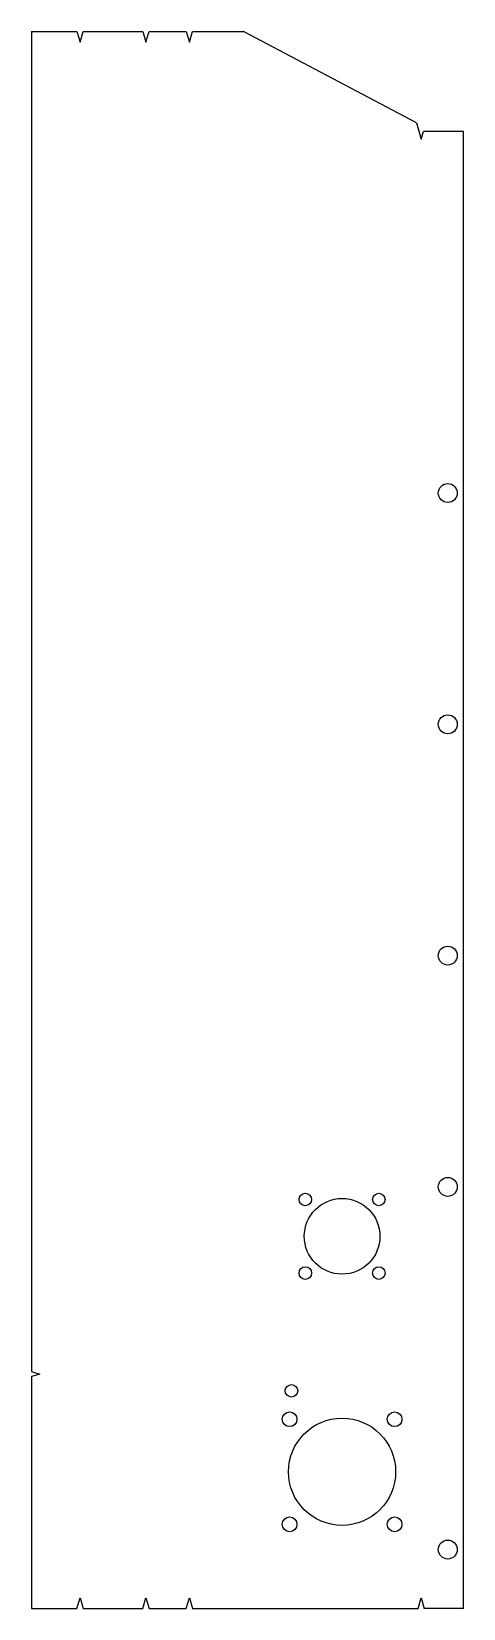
# Model space of a CAD drawing. Extents: x 47 to 458, y 14 to 1514.
import ezdxf

# ---------------------------------------------------------------- set-up
doc = ezdxf.new("R2010")
doc.units = 0
doc.layers.get('0').update_dxf_attribs({"linetype": 'CONTINUOUS'})

msp = doc.modelspace()

# ---------------------------------------------------------------- linework, layer by layer
for p, q in [((46.7, 1514.5), (90, 1514.5)), ((46.7, 1514.5), (46.7, 240)), ((90, 1514.5), (93, 1504.5)), ((93, 1504.5), (96, 1514.5)), ((96, 1514.5), (152.6, 1514.5)), ((152.6, 1514.5), (155.6, 1504.5)), ((155.6, 1504.5), (158.6, 1514.5)), ((158.6, 1514.5), (194.1, 1514.5)), ((194.1, 1514.5), (197.1, 1504.5)), ((197.1, 1504.5), (200.1, 1514.5)), ((200.1, 1514.5), (248.4, 1514.5)), ((413.1, 1427.5), (248.4, 1514.5)), ((413.1, 1427.5), (417.7, 1412.2)), ((417.7, 1412.2), (419.9, 1419.5)), ((458, 1419.5), (419.9, 1419.5)), ((458, 14.5), (458, 1419.5)), ((46.7, 240), (54.7, 237.5)), ((54.7, 237.5), (46.7, 235)), ((46.7, 235), (46.7, 14.5)), ((90, 14.5), (93, 24.5)), ((93, 24.5), (96, 14.5)), ((152.6, 14.5), (155.6, 24.5)), ((155.6, 24.5), (158.6, 14.5)), ((194.1, 14.5), (197.1, 24.5)), ((197.1, 24.5), (200.1, 14.5)), ((414.7, 14.5), (417.7, 24.5)), ((417.7, 24.5), (420.7, 14.5)), ((46.7, 14.5), (90, 14.5)), ((96, 14.5), (152.6, 14.5)), ((158.6, 14.5), (194.1, 14.5)), ((200.1, 14.5), (414.7, 14.5)), ((458, 14.5), (420.7, 14.5))]:
    msp.add_line(p, q)
for centre, radius in [((443, 1075.5), 9), ((443, 855.5), 9), ((443, 635.5), 9), ((443, 415.5), 9), ((307.4, 403.5), 6), ((377.4, 403.5), 6), ((342.4, 368.5), 36), ((307.4, 333.5), 6), ((377.4, 333.5), 6), ((294.2, 221.5), 6), ((292.4, 194.5), 7), ((342.4, 144.5), 51), ((392.4, 194.5), 7), ((292.4, 94.5), 7), ((392.4, 94.5), 7), ((443, 70.5), 9)]:
    msp.add_circle(centre, radius)

doc.saveas('drawing.dxf')
